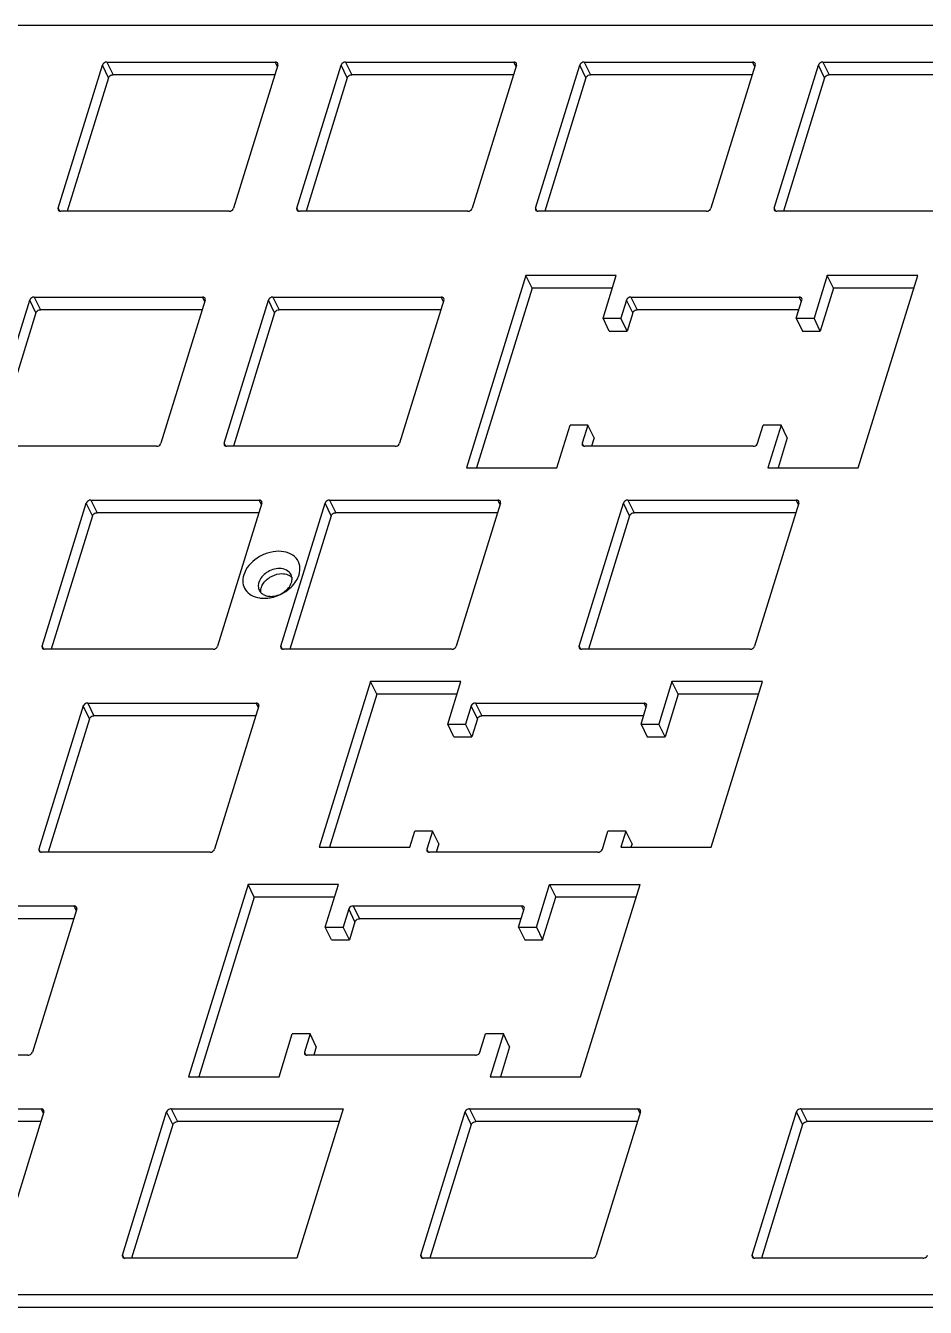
# Model space of a CAD drawing. Header units: inches. Extents: x 19872 to 20895, y -3871 to -3154.
# Drawn here: x 20675.9 to 20741.9, y -3346.9 to -3252.9 of the extents above; entities that cross this region are included whole.
import ezdxf

# ---------------------------------------------------------------- set-up
doc = ezdxf.new("R2010")
doc.units = ezdxf.units.IN
doc.header["$LTSCALE"] = 1.21
doc.header["$MEASUREMENT"] = 0
doc.layers.get('0').update_dxf_attribs({"linetype": 'CONTINUOUS'})

msp = doc.modelspace()

# ---------------------------------------------------------------- linework, layer by layer
at = {"color": 7, "linetype": 'Continuous'}
for p, q in [((20805.664, -3252.895), (20489.187, -3252.895)), ((20678.296, -3266.289), (20681.542, -3255.785)), ((20682, -3256.717), (20681.542, -3255.785)), ((20681.868, -3255.566), (20694.219, -3255.566)), ((20681.868, -3255.566), (20682.325, -3256.498)), ((20694.409, -3255.785), (20691.163, -3266.289)), ((20694.378, -3255.888), (20694.219, -3255.566)), ((20695.796, -3266.289), (20699.042, -3255.785)), ((20699.5, -3256.717), (20699.042, -3255.785)), ((20699.368, -3255.566), (20711.719, -3255.566)), ((20699.368, -3255.566), (20699.826, -3256.498)), ((20711.91, -3255.785), (20708.663, -3266.289)), ((20711.878, -3255.888), (20711.719, -3255.566)), ((20713.296, -3266.289), (20716.543, -3255.785)), ((20717, -3256.717), (20716.543, -3255.785)), ((20716.868, -3255.566), (20729.22, -3255.566)), ((20716.868, -3255.566), (20717.326, -3256.498)), ((20729.41, -3255.785), (20726.164, -3266.289)), ((20729.378, -3255.888), (20729.22, -3255.566)), ((20730.797, -3266.289), (20734.043, -3255.785)), ((20734.5, -3256.717), (20734.043, -3255.785)), ((20734.368, -3255.566), (20746.72, -3255.566)), ((20734.368, -3255.566), (20734.826, -3256.498)), ((20682, -3256.717), (20678.974, -3266.509)), ((20694.189, -3256.498), (20682.325, -3256.498)), ((20699.5, -3256.717), (20696.474, -3266.509)), ((20711.689, -3256.498), (20699.826, -3256.498)), ((20717, -3256.717), (20713.974, -3266.509)), ((20729.189, -3256.498), (20717.326, -3256.498)), ((20734.5, -3256.717), (20731.474, -3266.509)), ((20746.69, -3256.498), (20734.826, -3256.498)), ((20678.296, -3266.289), (20678.392, -3266.484)), ((20690.838, -3266.509), (20678.486, -3266.509)), ((20695.796, -3266.289), (20695.892, -3266.484)), ((20708.338, -3266.509), (20695.986, -3266.509)), ((20713.296, -3266.289), (20713.392, -3266.484)), ((20725.838, -3266.509), (20713.487, -3266.509)), ((20730.797, -3266.289), (20730.892, -3266.484)), ((20743.338, -3266.509), (20730.987, -3266.509)), ((20712.587, -3271.223), (20708.23, -3285.323)), ((20719.219, -3271.223), (20712.587, -3271.223)), ((20713.044, -3272.156), (20712.587, -3271.223)), ((20718.25, -3274.356), (20719.219, -3271.223)), ((20734.692, -3271.223), (20733.724, -3274.356)), ((20741.324, -3271.223), (20734.692, -3271.223)), ((20735.15, -3272.156), (20734.692, -3271.223)), ((20736.967, -3285.323), (20741.324, -3271.223)), ((20713.044, -3272.156), (20708.975, -3285.323)), ((20718.93, -3272.156), (20713.044, -3272.156)), ((20735.15, -3272.156), (20734.182, -3275.289)), ((20741.036, -3272.156), (20735.15, -3272.156)), ((20672.97, -3283.525), (20676.216, -3273.021)), ((20676.673, -3273.953), (20676.216, -3273.021)), ((20676.542, -3272.801), (20688.893, -3272.801)), ((20676.542, -3272.801), (20676.999, -3273.734)), ((20688.863, -3273.734), (20676.999, -3273.734)), ((20689.083, -3273.021), (20685.837, -3283.525)), ((20689.051, -3273.124), (20688.893, -3272.801)), ((20690.47, -3283.525), (20693.716, -3273.021)), ((20694.174, -3273.953), (20693.716, -3273.021)), ((20694.042, -3272.801), (20706.393, -3272.801)), ((20694.042, -3272.801), (20694.499, -3273.734)), ((20706.363, -3273.734), (20694.499, -3273.734)), ((20706.583, -3273.021), (20703.337, -3283.525)), ((20706.551, -3273.124), (20706.393, -3272.801)), ((20719.966, -3273.021), (20719.554, -3274.356)), ((20720.424, -3273.953), (20719.966, -3273.021)), ((20720.292, -3272.801), (20732.643, -3272.801)), ((20720.292, -3272.801), (20720.75, -3273.734)), ((20732.613, -3273.734), (20720.75, -3273.734)), ((20732.421, -3274.356), (20732.834, -3273.021)), ((20732.802, -3273.124), (20732.643, -3272.801)), ((20676.673, -3273.953), (20673.648, -3283.745)), ((20694.174, -3273.953), (20691.148, -3283.745)), ((20718.25, -3274.356), (20719.554, -3274.356)), ((20718.708, -3275.289), (20718.25, -3274.356)), ((20720.011, -3275.289), (20719.554, -3274.356)), ((20720.424, -3273.953), (20720.011, -3275.289)), ((20732.421, -3274.356), (20733.724, -3274.356)), ((20732.421, -3274.356), (20732.878, -3275.289)), ((20734.182, -3275.289), (20733.724, -3274.356)), ((20718.708, -3275.289), (20720.011, -3275.289)), ((20732.878, -3275.289), (20734.182, -3275.289)), ((20714.861, -3285.323), (20715.83, -3282.19)), ((20717.133, -3282.19), (20715.83, -3282.19)), ((20717.133, -3282.19), (20716.72, -3283.525)), ((20717.59, -3283.122), (20717.133, -3282.19)), ((20729.587, -3283.525), (20730, -3282.19)), ((20731.303, -3282.19), (20730, -3282.19)), ((20731.303, -3282.19), (20730.335, -3285.323)), ((20731.761, -3283.122), (20731.303, -3282.19)), ((20717.59, -3283.122), (20717.398, -3283.745)), ((20731.761, -3283.122), (20731.081, -3285.323)), ((20685.511, -3283.745), (20673.16, -3283.745)), ((20690.47, -3283.525), (20690.565, -3283.72)), ((20703.012, -3283.745), (20690.66, -3283.745)), ((20716.72, -3283.525), (20716.816, -3283.72)), ((20729.262, -3283.745), (20716.91, -3283.745)), ((20708.23, -3285.323), (20714.861, -3285.323)), ((20730.335, -3285.323), (20736.967, -3285.323)), ((20680.692, -3287.685), (20693.044, -3287.685)), ((20680.692, -3287.685), (20681.15, -3288.617)), ((20693.202, -3288.007), (20693.044, -3287.685)), ((20698.193, -3287.685), (20710.544, -3287.685)), ((20698.193, -3287.685), (20698.65, -3288.617)), ((20710.702, -3288.007), (20710.544, -3287.685)), ((20720.068, -3287.685), (20732.419, -3287.685)), ((20720.068, -3287.685), (20720.525, -3288.617)), ((20732.577, -3288.007), (20732.419, -3287.685)), ((20677.121, -3298.408), (20680.367, -3287.904)), ((20680.824, -3288.836), (20680.367, -3287.904)), ((20693.014, -3288.617), (20681.15, -3288.617)), ((20693.234, -3287.904), (20689.988, -3298.408)), ((20694.621, -3298.408), (20697.867, -3287.904)), ((20698.324, -3288.836), (20697.867, -3287.904)), ((20710.514, -3288.617), (20698.65, -3288.617)), ((20710.734, -3287.904), (20707.488, -3298.408)), ((20716.496, -3298.408), (20719.742, -3287.904)), ((20720.2, -3288.836), (20719.742, -3287.904)), ((20732.389, -3288.617), (20720.525, -3288.617)), ((20732.609, -3287.904), (20729.363, -3298.408)), ((20680.824, -3288.836), (20677.799, -3298.628)), ((20698.324, -3288.836), (20695.299, -3298.628)), ((20720.2, -3288.836), (20717.174, -3298.628)), ((20677.121, -3298.408), (20677.216, -3298.603)), ((20689.662, -3298.628), (20677.311, -3298.628)), ((20694.621, -3298.408), (20694.716, -3298.603)), ((20707.162, -3298.628), (20694.811, -3298.628)), ((20716.496, -3298.408), (20716.591, -3298.603)), ((20729.038, -3298.628), (20716.686, -3298.628)), ((20701.201, -3300.99), (20697.449, -3313.131)), ((20707.833, -3300.99), (20701.201, -3300.99)), ((20701.658, -3301.922), (20701.201, -3300.99)), ((20706.864, -3304.123), (20707.833, -3300.99)), ((20723.306, -3300.99), (20722.338, -3304.123)), ((20729.938, -3300.99), (20723.306, -3300.99)), ((20723.764, -3301.922), (20723.306, -3300.99)), ((20726.186, -3313.131), (20729.938, -3300.99)), ((20701.658, -3301.922), (20698.195, -3313.131)), ((20707.544, -3301.922), (20701.658, -3301.922)), ((20723.764, -3301.922), (20722.796, -3305.055)), ((20729.65, -3301.922), (20723.764, -3301.922)), ((20680.143, -3302.787), (20676.896, -3313.292)), ((20680.6, -3303.72), (20680.143, -3302.787)), ((20680.468, -3302.568), (20692.82, -3302.568)), ((20680.468, -3302.568), (20680.926, -3303.5)), ((20693.01, -3302.787), (20689.764, -3313.292)), ((20692.978, -3302.89), (20692.82, -3302.568)), ((20708.58, -3302.787), (20708.168, -3304.123)), ((20709.038, -3303.72), (20708.58, -3302.787)), ((20708.906, -3302.568), (20721.257, -3302.568)), ((20708.906, -3302.568), (20709.364, -3303.5)), ((20721.035, -3304.123), (20721.448, -3302.787)), ((20721.416, -3302.89), (20721.257, -3302.568)), ((20680.6, -3303.72), (20677.574, -3313.511)), ((20692.789, -3303.5), (20680.926, -3303.5)), ((20709.038, -3303.72), (20708.625, -3305.055)), ((20721.227, -3303.5), (20709.364, -3303.5)), ((20706.864, -3304.123), (20708.168, -3304.123)), ((20707.322, -3305.055), (20706.864, -3304.123)), ((20708.625, -3305.055), (20708.168, -3304.123)), ((20721.035, -3304.123), (20722.338, -3304.123)), ((20721.035, -3304.123), (20721.492, -3305.055)), ((20722.796, -3305.055), (20722.338, -3304.123)), ((20707.322, -3305.055), (20708.625, -3305.055)), ((20721.492, -3305.055), (20722.796, -3305.055)), ((20704.08, -3313.131), (20704.444, -3311.956)), ((20705.747, -3311.956), (20704.444, -3311.956)), ((20705.747, -3311.956), (20705.334, -3313.292)), ((20706.204, -3312.889), (20705.747, -3311.956)), ((20718.201, -3313.292), (20718.614, -3311.956)), ((20719.917, -3311.956), (20718.614, -3311.956)), ((20719.917, -3311.956), (20719.554, -3313.131)), ((20720.375, -3312.889), (20719.917, -3311.956)), ((20697.449, -3313.131), (20704.08, -3313.131)), ((20706.204, -3312.889), (20706.012, -3313.511)), ((20719.554, -3313.131), (20726.186, -3313.131)), ((20720.375, -3312.889), (20720.3, -3313.131)), ((20676.896, -3313.292), (20676.992, -3313.486)), ((20689.438, -3313.511), (20677.087, -3313.511)), ((20705.334, -3313.292), (20705.43, -3313.486)), ((20717.876, -3313.511), (20705.524, -3313.511)), ((20692.227, -3315.873), (20687.869, -3329.973)), ((20698.858, -3315.873), (20692.227, -3315.873)), ((20692.684, -3316.805), (20692.227, -3315.873)), ((20697.89, -3319.006), (20698.858, -3315.873)), ((20713.364, -3319.006), (20714.332, -3315.873)), ((20714.332, -3315.873), (20720.964, -3315.873)), ((20714.332, -3315.873), (20714.79, -3316.805)), ((20716.606, -3329.973), (20720.964, -3315.873)), ((20692.684, -3316.805), (20688.615, -3329.973)), ((20698.57, -3316.805), (20692.684, -3316.805)), ((20713.821, -3319.938), (20714.79, -3316.805)), ((20720.676, -3316.805), (20714.79, -3316.805)), ((20667.119, -3317.451), (20679.47, -3317.451)), ((20679.66, -3317.67), (20676.414, -3328.175)), ((20679.629, -3317.774), (20679.47, -3317.451)), ((20699.606, -3317.67), (20699.193, -3319.006)), ((20700.064, -3318.603), (20699.606, -3317.67)), ((20699.932, -3317.451), (20712.283, -3317.451)), ((20699.932, -3317.451), (20700.389, -3318.384)), ((20712.06, -3319.006), (20712.473, -3317.67)), ((20712.441, -3317.774), (20712.283, -3317.451)), ((20679.44, -3318.384), (20667.576, -3318.384)), ((20700.064, -3318.603), (20699.651, -3319.938)), ((20712.253, -3318.384), (20700.389, -3318.384)), ((20697.89, -3319.006), (20699.193, -3319.006)), ((20698.348, -3319.938), (20697.89, -3319.006)), ((20699.651, -3319.938), (20699.193, -3319.006)), ((20712.06, -3319.006), (20713.364, -3319.006)), ((20712.06, -3319.006), (20712.518, -3319.938)), ((20713.364, -3319.006), (20713.821, -3319.938)), ((20698.348, -3319.938), (20699.651, -3319.938)), ((20712.518, -3319.938), (20713.821, -3319.938)), ((20694.501, -3329.973), (20695.469, -3326.839)), ((20696.773, -3326.839), (20695.469, -3326.839)), ((20696.773, -3326.839), (20696.36, -3328.175)), ((20697.23, -3327.772), (20696.773, -3326.839)), ((20709.227, -3328.175), (20709.64, -3326.839)), ((20710.943, -3326.839), (20709.64, -3326.839)), ((20710.943, -3326.839), (20709.975, -3329.973)), ((20711.401, -3327.772), (20710.943, -3326.839)), ((20696.36, -3328.175), (20696.455, -3328.369)), ((20697.23, -3327.772), (20697.038, -3328.394)), ((20711.401, -3327.772), (20710.721, -3329.973)), ((20676.089, -3328.394), (20663.737, -3328.394)), ((20708.901, -3328.394), (20696.55, -3328.394)), ((20687.869, -3329.973), (20694.501, -3329.973)), ((20709.975, -3329.973), (20716.606, -3329.973)), ((20664.449, -3332.334), (20677.059, -3332.334)), ((20677.249, -3332.554), (20674.003, -3343.058)), ((20677.217, -3332.657), (20677.059, -3332.334)), ((20683.011, -3343.058), (20686.257, -3332.554)), ((20686.714, -3333.486), (20686.257, -3332.554)), ((20686.582, -3332.334), (20699.192, -3332.334)), ((20686.582, -3332.334), (20687.04, -3333.267)), ((20699.192, -3332.334), (20695.81, -3343.277)), ((20704.886, -3343.058), (20708.132, -3332.554)), ((20708.589, -3333.486), (20708.132, -3332.554)), ((20708.458, -3332.334), (20720.809, -3332.334)), ((20708.458, -3332.334), (20708.915, -3333.267)), ((20720.999, -3332.554), (20717.753, -3343.058)), ((20720.967, -3332.657), (20720.809, -3332.334)), ((20729.179, -3343.058), (20732.425, -3332.554)), ((20732.882, -3333.486), (20732.425, -3332.554)), ((20732.75, -3332.334), (20745.102, -3332.334)), ((20732.75, -3332.334), (20733.208, -3333.267)), ((20677.028, -3333.267), (20664.907, -3333.267)), ((20686.714, -3333.486), (20683.688, -3343.277)), ((20698.904, -3333.267), (20687.04, -3333.267)), ((20708.589, -3333.486), (20705.564, -3343.277)), ((20720.779, -3333.267), (20708.915, -3333.267)), ((20732.882, -3333.486), (20729.857, -3343.277)), ((20745.072, -3333.267), (20733.208, -3333.267)), ((20683.011, -3343.058), (20683.106, -3343.253)), ((20695.81, -3343.277), (20683.201, -3343.277)), ((20704.886, -3343.058), (20704.981, -3343.253)), ((20717.427, -3343.277), (20705.076, -3343.277)), ((20729.179, -3343.058), (20729.274, -3343.253)), ((20741.72, -3343.277), (20729.369, -3343.277)), ((20460.429, -3345.954), (20776.907, -3345.954)), ((20777.364, -3346.886), (20460.887, -3346.886))]:
    msp.add_line(p, q, dxfattribs=at)
for centre, radius, start, end in [((20693.661, -3293.998), 0.686, 194.17779, 220.93074), ((20693.389, -3292.772), 2.119, 261.09539, 265.44702), ((20693.681, -3293.981), 0.712, 220.92419, 223.53991)]:
    msp.add_arc(centre, radius, start, end, dxfattribs=at)
for points, knots in [([(20681.868, -3255.566), (20681.833, -3255.566), (20681.7, -3255.588), (20681.572, -3255.689), (20681.542, -3255.785)], [0, 0, 0, 0, 0.25896, 1, 1, 1, 1]), ([(20694.403, -3255.662), (20694.388, -3255.632), (20694.332, -3255.579), (20694.258, -3255.566), (20694.219, -3255.566)], [0, 0, 0, 0, 0.463406, 1, 1, 1, 1]), ([(20699.368, -3255.566), (20699.333, -3255.566), (20699.2, -3255.588), (20699.072, -3255.689), (20699.042, -3255.785)], [0, 0, 0, 0, 0.25896, 1, 1, 1, 1]), ([(20711.903, -3255.662), (20711.888, -3255.632), (20711.832, -3255.579), (20711.758, -3255.566), (20711.719, -3255.566)], [0, 0, 0, 0, 0.463406, 1, 1, 1, 1]), ([(20716.868, -3255.566), (20716.833, -3255.566), (20716.7, -3255.588), (20716.572, -3255.689), (20716.543, -3255.785)], [0, 0, 0, 0, 0.25896, 1, 1, 1, 1]), ([(20729.403, -3255.662), (20729.389, -3255.632), (20729.332, -3255.579), (20729.258, -3255.566), (20729.22, -3255.566)], [0, 0, 0, 0, 0.463406, 1, 1, 1, 1]), ([(20734.368, -3255.566), (20734.333, -3255.566), (20734.2, -3255.588), (20734.072, -3255.689), (20734.043, -3255.785)], [0, 0, 0, 0, 0.25896, 1, 1, 1, 1]), ([(20682, -3256.717), (20682.009, -3256.687), (20682.077, -3256.567), (20682.222, -3256.498), (20682.325, -3256.498)], [0, 0, 0, 0, 0.234577, 1, 1, 1, 1]), ([(20699.5, -3256.717), (20699.509, -3256.687), (20699.577, -3256.567), (20699.722, -3256.498), (20699.826, -3256.498)], [0, 0, 0, 0, 0.234577, 1, 1, 1, 1]), ([(20717, -3256.717), (20717.009, -3256.687), (20717.078, -3256.567), (20717.222, -3256.498), (20717.326, -3256.498)], [0, 0, 0, 0, 0.234577, 1, 1, 1, 1]), ([(20734.5, -3256.717), (20734.51, -3256.687), (20734.578, -3256.567), (20734.722, -3256.498), (20734.826, -3256.498)], [0, 0, 0, 0, 0.234577, 1, 1, 1, 1]), ([(20690.838, -3266.509), (20690.873, -3266.509), (20691.006, -3266.487), (20691.134, -3266.385), (20691.163, -3266.289)], [0, 0, 0, 0, 0.25896, 1, 1, 1, 1]), ([(20708.338, -3266.509), (20708.373, -3266.509), (20708.506, -3266.487), (20708.634, -3266.385), (20708.663, -3266.289)], [0, 0, 0, 0, 0.25896, 1, 1, 1, 1]), ([(20725.838, -3266.509), (20725.873, -3266.509), (20726.006, -3266.487), (20726.134, -3266.385), (20726.164, -3266.289)], [0, 0, 0, 0, 0.25896, 1, 1, 1, 1]), ([(20676.542, -3272.801), (20676.507, -3272.801), (20676.373, -3272.823), (20676.246, -3272.925), (20676.216, -3273.021)], [0, 0, 0, 0, 0.25896, 1, 1, 1, 1]), ([(20676.673, -3273.953), (20676.683, -3273.923), (20676.751, -3273.803), (20676.895, -3273.734), (20676.999, -3273.734)], [0, 0, 0, 0, 0.234577, 1, 1, 1, 1]), ([(20689.077, -3272.897), (20689.062, -3272.868), (20689.005, -3272.815), (20688.932, -3272.801), (20688.893, -3272.801)], [0, 0, 0, 0, 0.463406, 1, 1, 1, 1]), ([(20694.042, -3272.801), (20694.007, -3272.801), (20693.873, -3272.823), (20693.746, -3272.925), (20693.716, -3273.021)], [0, 0, 0, 0, 0.25896, 1, 1, 1, 1]), ([(20694.174, -3273.953), (20694.183, -3273.923), (20694.251, -3273.803), (20694.396, -3273.734), (20694.499, -3273.734)], [0, 0, 0, 0, 0.234577, 1, 1, 1, 1]), ([(20706.577, -3272.897), (20706.562, -3272.868), (20706.505, -3272.815), (20706.432, -3272.801), (20706.393, -3272.801)], [0, 0, 0, 0, 0.463406, 1, 1, 1, 1]), ([(20720.292, -3272.801), (20720.257, -3272.801), (20720.124, -3272.823), (20719.996, -3272.925), (20719.966, -3273.021)], [0, 0, 0, 0, 0.25896, 1, 1, 1, 1]), ([(20720.424, -3273.953), (20720.433, -3273.923), (20720.501, -3273.803), (20720.646, -3273.734), (20720.75, -3273.734)], [0, 0, 0, 0, 0.234577, 1, 1, 1, 1]), ([(20732.827, -3272.897), (20732.812, -3272.868), (20732.756, -3272.815), (20732.682, -3272.801), (20732.643, -3272.801)], [0, 0, 0, 0, 0.463406, 1, 1, 1, 1]), ([(20685.511, -3283.745), (20685.546, -3283.745), (20685.68, -3283.723), (20685.807, -3283.621), (20685.837, -3283.525)], [0, 0, 0, 0, 0.25896, 1, 1, 1, 1]), ([(20703.012, -3283.745), (20703.047, -3283.745), (20703.18, -3283.723), (20703.308, -3283.621), (20703.337, -3283.525)], [0, 0, 0, 0, 0.25896, 1, 1, 1, 1]), ([(20729.262, -3283.745), (20729.297, -3283.745), (20729.43, -3283.723), (20729.558, -3283.621), (20729.587, -3283.525)], [0, 0, 0, 0, 0.25896, 1, 1, 1, 1]), ([(20680.692, -3287.685), (20680.657, -3287.685), (20680.524, -3287.707), (20680.396, -3287.808), (20680.367, -3287.904)], [0, 0, 0, 0, 0.25896, 1, 1, 1, 1]), ([(20693.227, -3287.781), (20693.213, -3287.751), (20693.156, -3287.698), (20693.082, -3287.685), (20693.044, -3287.685)], [0, 0, 0, 0, 0.463406, 1, 1, 1, 1]), ([(20698.193, -3287.685), (20698.158, -3287.685), (20698.024, -3287.707), (20697.896, -3287.808), (20697.867, -3287.904)], [0, 0, 0, 0, 0.25896, 1, 1, 1, 1]), ([(20710.728, -3287.781), (20710.713, -3287.751), (20710.656, -3287.698), (20710.583, -3287.685), (20710.544, -3287.685)], [0, 0, 0, 0, 0.463406, 1, 1, 1, 1]), ([(20720.068, -3287.685), (20720.033, -3287.685), (20719.899, -3287.707), (20719.772, -3287.808), (20719.742, -3287.904)], [0, 0, 0, 0, 0.25896, 1, 1, 1, 1]), ([(20732.603, -3287.781), (20732.588, -3287.751), (20732.531, -3287.698), (20732.458, -3287.685), (20732.419, -3287.685)], [0, 0, 0, 0, 0.463406, 1, 1, 1, 1]), ([(20680.824, -3288.836), (20680.834, -3288.806), (20680.902, -3288.686), (20681.046, -3288.617), (20681.15, -3288.617)], [0, 0, 0, 0, 0.234577, 1, 1, 1, 1]), ([(20698.324, -3288.836), (20698.334, -3288.806), (20698.402, -3288.686), (20698.546, -3288.617), (20698.65, -3288.617)], [0, 0, 0, 0, 0.234577, 1, 1, 1, 1]), ([(20720.2, -3288.836), (20720.209, -3288.806), (20720.277, -3288.686), (20720.422, -3288.617), (20720.525, -3288.617)], [0, 0, 0, 0, 0.234577, 1, 1, 1, 1]), ([(20695.964, -3293.168), (20696.029, -3292.957), (20696.076, -3292.513), (20695.783, -3291.899), (20695.193, -3291.517), (20694.442, -3291.402), (20693.63, -3291.543), (20692.653, -3292.011), (20692.065, -3292.672), (20691.911, -3293.168)], [0, 0, 0, 0, 0.11158, 0.216046, 0.327089, 0.453024, 0.592442, 0.737252, 1, 1, 1, 1]), ([(20691.911, -3293.168), (20691.853, -3293.357), (20691.803, -3293.749), (20692.007, -3294.308), (20692.461, -3294.708), (20692.853, -3294.832), (20693.061, -3294.865)], [0, 0, 0, 0, 0.25244, 0.487913, 0.730666, 1, 1, 1, 1]), ([(20694.527, -3292.709), (20694.198, -3292.709), (20693.561, -3292.918), (20693.105, -3293.434), (20693.015, -3293.727)], [0, 0, 0, 0, 0.516982, 1, 1, 1, 1]), ([(20693.411, -3293.709), (20693.436, -3293.678), (20693.543, -3293.555), (20693.669, -3293.449), (20693.771, -3293.38)], [0, 0, 0, 0, 0.243595, 1, 1, 1, 1]), ([(20693.771, -3293.38), (20693.841, -3293.333), (20694.127, -3293.169), (20694.46, -3293.083), (20694.705, -3293.082)], [0, 0, 0, 0, 0.256059, 1, 1, 1, 1]), ([(20695.379, -3293.155), (20695.311, -3293.016), (20695.049, -3292.769), (20694.706, -3292.709), (20694.527, -3292.709)], [0, 0, 0, 0, 0.463511, 1, 1, 1, 1]), ([(20694.705, -3293.082), (20694.852, -3293.082), (20695.132, -3293.123), (20695.375, -3293.279), (20695.46, -3293.376)], [0, 0, 0, 0, 0.531386, 1, 1, 1, 1]), ([(20695.409, -3293.727), (20695.42, -3293.695), (20695.452, -3293.568), (20695.456, -3293.433), (20695.439, -3293.338)], [0, 0, 0, 0, 0.260925, 1, 1, 1, 1]), ([(20695.66, -3293.757), (20695.694, -3293.711), (20695.819, -3293.527), (20695.916, -3293.324), (20695.964, -3293.168)], [0, 0, 0, 0, 0.261044, 1, 1, 1, 1]), ([(20693.015, -3293.727), (20693.003, -3293.764), (20692.968, -3293.908), (20692.969, -3294.061), (20692.996, -3294.166)], [0, 0, 0, 0, 0.262386, 1, 1, 1, 1]), ([(20693.198, -3294.1), (20693.208, -3294.066), (20693.26, -3293.926), (20693.34, -3293.797), (20693.411, -3293.709)], [0, 0, 0, 0, 0.238015, 1, 1, 1, 1]), ([(20693.897, -3294.746), (20694.226, -3294.746), (20694.863, -3294.537), (20695.319, -3294.021), (20695.409, -3293.727)], [0, 0, 0, 0, 0.516982, 1, 1, 1, 1]), ([(20695.148, -3294.276), (20695.197, -3294.237), (20695.385, -3294.083), (20695.552, -3293.903), (20695.66, -3293.757)], [0, 0, 0, 0, 0.256573, 1, 1, 1, 1]), ([(20693.165, -3294.472), (20693.185, -3294.493), (20693.272, -3294.574), (20693.379, -3294.635), (20693.463, -3294.668)], [0, 0, 0, 0, 0.241426, 1, 1, 1, 1]), ([(20693.221, -3294.884), (20693.265, -3294.888), (20693.447, -3294.897), (20693.629, -3294.885), (20693.765, -3294.865)], [0, 0, 0, 0, 0.243865, 1, 1, 1, 1]), ([(20693.463, -3294.668), (20693.496, -3294.681), (20693.636, -3294.728), (20693.785, -3294.746), (20693.897, -3294.746)], [0, 0, 0, 0, 0.239429, 1, 1, 1, 1]), ([(20693.765, -3294.865), (20693.826, -3294.856), (20694.074, -3294.812), (20694.315, -3294.735), (20694.49, -3294.66)], [0, 0, 0, 0, 0.245998, 1, 1, 1, 1]), ([(20689.662, -3298.628), (20689.697, -3298.628), (20689.831, -3298.606), (20689.958, -3298.504), (20689.988, -3298.408)], [0, 0, 0, 0, 0.25896, 1, 1, 1, 1]), ([(20707.162, -3298.628), (20707.197, -3298.628), (20707.331, -3298.606), (20707.458, -3298.504), (20707.488, -3298.408)], [0, 0, 0, 0, 0.25896, 1, 1, 1, 1]), ([(20729.038, -3298.628), (20729.073, -3298.628), (20729.206, -3298.606), (20729.334, -3298.504), (20729.363, -3298.408)], [0, 0, 0, 0, 0.25896, 1, 1, 1, 1]), ([(20680.468, -3302.568), (20680.433, -3302.568), (20680.3, -3302.59), (20680.172, -3302.692), (20680.143, -3302.787)], [0, 0, 0, 0, 0.25896, 1, 1, 1, 1]), ([(20693.003, -3302.664), (20692.989, -3302.634), (20692.932, -3302.581), (20692.858, -3302.568), (20692.82, -3302.568)], [0, 0, 0, 0, 0.463406, 1, 1, 1, 1]), ([(20708.906, -3302.568), (20708.871, -3302.568), (20708.738, -3302.59), (20708.61, -3302.692), (20708.58, -3302.787)], [0, 0, 0, 0, 0.25896, 1, 1, 1, 1]), ([(20721.441, -3302.664), (20721.426, -3302.634), (20721.37, -3302.581), (20721.296, -3302.568), (20721.257, -3302.568)], [0, 0, 0, 0, 0.463406, 1, 1, 1, 1]), ([(20680.6, -3303.72), (20680.609, -3303.689), (20680.678, -3303.569), (20680.822, -3303.5), (20680.926, -3303.5)], [0, 0, 0, 0, 0.234577, 1, 1, 1, 1]), ([(20709.038, -3303.72), (20709.047, -3303.689), (20709.115, -3303.569), (20709.26, -3303.5), (20709.364, -3303.5)], [0, 0, 0, 0, 0.234577, 1, 1, 1, 1]), ([(20689.438, -3313.511), (20689.473, -3313.511), (20689.606, -3313.489), (20689.734, -3313.387), (20689.764, -3313.292)], [0, 0, 0, 0, 0.25896, 1, 1, 1, 1]), ([(20717.876, -3313.511), (20717.911, -3313.511), (20718.044, -3313.489), (20718.172, -3313.387), (20718.201, -3313.292)], [0, 0, 0, 0, 0.25896, 1, 1, 1, 1]), ([(20679.654, -3317.547), (20679.639, -3317.517), (20679.583, -3317.464), (20679.509, -3317.451), (20679.47, -3317.451)], [0, 0, 0, 0, 0.463406, 1, 1, 1, 1]), ([(20699.932, -3317.451), (20699.897, -3317.451), (20699.763, -3317.473), (20699.636, -3317.575), (20699.606, -3317.67)], [0, 0, 0, 0, 0.25896, 1, 1, 1, 1]), ([(20712.467, -3317.547), (20712.452, -3317.517), (20712.395, -3317.464), (20712.322, -3317.451), (20712.283, -3317.451)], [0, 0, 0, 0, 0.463406, 1, 1, 1, 1]), ([(20700.064, -3318.603), (20700.073, -3318.573), (20700.141, -3318.453), (20700.285, -3318.384), (20700.389, -3318.384)], [0, 0, 0, 0, 0.234577, 1, 1, 1, 1]), ([(20676.089, -3328.394), (20676.124, -3328.394), (20676.257, -3328.372), (20676.385, -3328.271), (20676.414, -3328.175)], [0, 0, 0, 0, 0.25896, 1, 1, 1, 1]), ([(20708.901, -3328.394), (20708.936, -3328.394), (20709.07, -3328.372), (20709.198, -3328.271), (20709.227, -3328.175)], [0, 0, 0, 0, 0.25896, 1, 1, 1, 1]), ([(20677.242, -3332.43), (20677.228, -3332.4), (20677.171, -3332.348), (20677.097, -3332.334), (20677.059, -3332.334)], [0, 0, 0, 0, 0.463406, 1, 1, 1, 1]), ([(20686.582, -3332.334), (20686.547, -3332.334), (20686.414, -3332.356), (20686.286, -3332.458), (20686.257, -3332.554)], [0, 0, 0, 0, 0.25896, 1, 1, 1, 1]), ([(20708.458, -3332.334), (20708.423, -3332.334), (20708.289, -3332.356), (20708.161, -3332.458), (20708.132, -3332.554)], [0, 0, 0, 0, 0.25896, 1, 1, 1, 1]), ([(20720.993, -3332.43), (20720.978, -3332.4), (20720.921, -3332.348), (20720.847, -3332.334), (20720.809, -3332.334)], [0, 0, 0, 0, 0.463406, 1, 1, 1, 1]), ([(20732.75, -3332.334), (20732.715, -3332.334), (20732.582, -3332.356), (20732.454, -3332.458), (20732.425, -3332.554)], [0, 0, 0, 0, 0.25896, 1, 1, 1, 1]), ([(20686.714, -3333.486), (20686.724, -3333.456), (20686.792, -3333.336), (20686.936, -3333.267), (20687.04, -3333.267)], [0, 0, 0, 0, 0.234577, 1, 1, 1, 1]), ([(20708.589, -3333.486), (20708.599, -3333.456), (20708.667, -3333.336), (20708.811, -3333.267), (20708.915, -3333.267)], [0, 0, 0, 0, 0.234577, 1, 1, 1, 1]), ([(20732.882, -3333.486), (20732.892, -3333.456), (20732.96, -3333.336), (20733.104, -3333.267), (20733.208, -3333.267)], [0, 0, 0, 0, 0.234577, 1, 1, 1, 1]), ([(20717.427, -3343.277), (20717.462, -3343.277), (20717.596, -3343.255), (20717.723, -3343.154), (20717.753, -3343.058)], [0, 0, 0, 0, 0.25896, 1, 1, 1, 1]), ([(20741.72, -3343.277), (20741.755, -3343.277), (20741.889, -3343.255), (20742.016, -3343.154), (20742.046, -3343.058)], [0, 0, 0, 0, 0.25896, 1, 1, 1, 1])]:
    msp.add_open_spline(points, degree=3, knots=knots, dxfattribs=at)
for points in [[(20694.409, -3255.785), (20694.422, -3255.746), (20694.421, -3255.699), (20694.403, -3255.662)], [(20711.91, -3255.785), (20711.922, -3255.746), (20711.921, -3255.699), (20711.903, -3255.662)], [(20729.41, -3255.785), (20729.422, -3255.746), (20729.421, -3255.699), (20729.403, -3255.662)], [(20678.296, -3266.289), (20678.284, -3266.329), (20678.284, -3266.376), (20678.303, -3266.413)], [(20678.303, -3266.413), (20678.315, -3266.438), (20678.336, -3266.461), (20678.36, -3266.476)], [(20678.36, -3266.476), (20678.397, -3266.499), (20678.443, -3266.509), (20678.486, -3266.509)], [(20695.796, -3266.289), (20695.784, -3266.329), (20695.785, -3266.376), (20695.803, -3266.413)], [(20695.803, -3266.413), (20695.815, -3266.438), (20695.836, -3266.461), (20695.861, -3266.476)], [(20695.861, -3266.476), (20695.897, -3266.499), (20695.943, -3266.509), (20695.986, -3266.509)], [(20713.296, -3266.289), (20713.284, -3266.329), (20713.285, -3266.376), (20713.303, -3266.413)], [(20713.303, -3266.413), (20713.315, -3266.438), (20713.337, -3266.461), (20713.361, -3266.476)], [(20713.361, -3266.476), (20713.397, -3266.499), (20713.443, -3266.509), (20713.487, -3266.509)], [(20730.797, -3266.289), (20730.784, -3266.329), (20730.785, -3266.376), (20730.803, -3266.413)], [(20730.803, -3266.413), (20730.816, -3266.438), (20730.837, -3266.461), (20730.861, -3266.476)], [(20730.861, -3266.476), (20730.898, -3266.499), (20730.943, -3266.509), (20730.987, -3266.509)], [(20689.083, -3273.021), (20689.095, -3272.981), (20689.095, -3272.934), (20689.077, -3272.897)], [(20706.583, -3273.021), (20706.595, -3272.981), (20706.595, -3272.934), (20706.577, -3272.897)], [(20732.834, -3273.021), (20732.846, -3272.981), (20732.845, -3272.934), (20732.827, -3272.897)], [(20690.47, -3283.525), (20690.458, -3283.565), (20690.458, -3283.612), (20690.476, -3283.649)], [(20690.476, -3283.649), (20690.489, -3283.674), (20690.51, -3283.696), (20690.534, -3283.712)], [(20690.534, -3283.712), (20690.571, -3283.735), (20690.617, -3283.745), (20690.66, -3283.745)], [(20716.72, -3283.525), (20716.708, -3283.565), (20716.709, -3283.612), (20716.727, -3283.649)], [(20716.727, -3283.649), (20716.739, -3283.674), (20716.76, -3283.696), (20716.785, -3283.712)], [(20716.785, -3283.712), (20716.821, -3283.735), (20716.867, -3283.745), (20716.91, -3283.745)], [(20693.234, -3287.904), (20693.246, -3287.865), (20693.246, -3287.818), (20693.227, -3287.781)], [(20710.734, -3287.904), (20710.746, -3287.865), (20710.746, -3287.818), (20710.728, -3287.781)], [(20732.609, -3287.904), (20732.621, -3287.865), (20732.621, -3287.818), (20732.603, -3287.781)], [(20695.439, -3293.338), (20695.428, -3293.275), (20695.407, -3293.212), (20695.379, -3293.155)], [(20693.165, -3294.469), (20693.158, -3294.418), (20693.156, -3294.366), (20693.159, -3294.314)], [(20693.159, -3294.314), (20693.163, -3294.242), (20693.176, -3294.17), (20693.198, -3294.1)], [(20694.49, -3294.66), (20694.723, -3294.561), (20694.947, -3294.431), (20695.148, -3294.276)], [(20677.121, -3298.408), (20677.108, -3298.448), (20677.109, -3298.495), (20677.127, -3298.532)], [(20677.127, -3298.532), (20677.14, -3298.557), (20677.161, -3298.58), (20677.185, -3298.595)], [(20677.185, -3298.595), (20677.222, -3298.618), (20677.267, -3298.628), (20677.311, -3298.628)], [(20694.621, -3298.408), (20694.609, -3298.448), (20694.609, -3298.495), (20694.627, -3298.532)], [(20694.627, -3298.532), (20694.64, -3298.557), (20694.661, -3298.58), (20694.685, -3298.595)], [(20694.685, -3298.595), (20694.722, -3298.618), (20694.768, -3298.628), (20694.811, -3298.628)], [(20716.496, -3298.408), (20716.484, -3298.448), (20716.484, -3298.495), (20716.502, -3298.532)], [(20716.502, -3298.532), (20716.515, -3298.557), (20716.536, -3298.58), (20716.56, -3298.595)], [(20716.56, -3298.595), (20716.597, -3298.618), (20716.643, -3298.628), (20716.686, -3298.628)], [(20693.01, -3302.787), (20693.022, -3302.748), (20693.021, -3302.701), (20693.003, -3302.664)], [(20721.448, -3302.787), (20721.46, -3302.748), (20721.459, -3302.701), (20721.441, -3302.664)], [(20676.896, -3313.292), (20676.884, -3313.331), (20676.885, -3313.378), (20676.903, -3313.415)], [(20676.903, -3313.415), (20676.915, -3313.441), (20676.937, -3313.463), (20676.961, -3313.478)], [(20676.961, -3313.478), (20676.998, -3313.501), (20677.043, -3313.511), (20677.087, -3313.511)], [(20705.334, -3313.292), (20705.322, -3313.331), (20705.323, -3313.378), (20705.341, -3313.415)], [(20705.341, -3313.415), (20705.353, -3313.441), (20705.374, -3313.463), (20705.399, -3313.478)], [(20705.399, -3313.478), (20705.435, -3313.501), (20705.481, -3313.511), (20705.524, -3313.511)], [(20679.66, -3317.67), (20679.673, -3317.631), (20679.672, -3317.584), (20679.654, -3317.547)], [(20712.473, -3317.67), (20712.485, -3317.631), (20712.485, -3317.584), (20712.467, -3317.547)], [(20696.36, -3328.175), (20696.348, -3328.214), (20696.348, -3328.261), (20696.366, -3328.298)], [(20696.366, -3328.298), (20696.379, -3328.324), (20696.4, -3328.346), (20696.424, -3328.361)], [(20696.424, -3328.361), (20696.461, -3328.384), (20696.507, -3328.394), (20696.55, -3328.394)], [(20677.249, -3332.554), (20677.261, -3332.514), (20677.26, -3332.467), (20677.242, -3332.43)], [(20720.999, -3332.554), (20721.011, -3332.514), (20721.011, -3332.467), (20720.993, -3332.43)], [(20683.011, -3343.058), (20682.998, -3343.097), (20682.999, -3343.144), (20683.017, -3343.181)], [(20683.017, -3343.181), (20683.03, -3343.207), (20683.051, -3343.229), (20683.075, -3343.244)], [(20683.075, -3343.244), (20683.112, -3343.267), (20683.157, -3343.277), (20683.201, -3343.277)], [(20704.886, -3343.058), (20704.874, -3343.097), (20704.874, -3343.144), (20704.892, -3343.181)], [(20704.892, -3343.181), (20704.905, -3343.207), (20704.926, -3343.229), (20704.95, -3343.244)], [(20704.95, -3343.244), (20704.987, -3343.267), (20705.033, -3343.277), (20705.076, -3343.277)], [(20729.179, -3343.058), (20729.167, -3343.097), (20729.167, -3343.144), (20729.185, -3343.181)], [(20729.185, -3343.181), (20729.198, -3343.207), (20729.219, -3343.229), (20729.243, -3343.244)], [(20729.243, -3343.244), (20729.28, -3343.267), (20729.325, -3343.277), (20729.369, -3343.277)]]:
    msp.add_open_spline(points, degree=3, dxfattribs=at)

doc.saveas('drawing.dxf')
